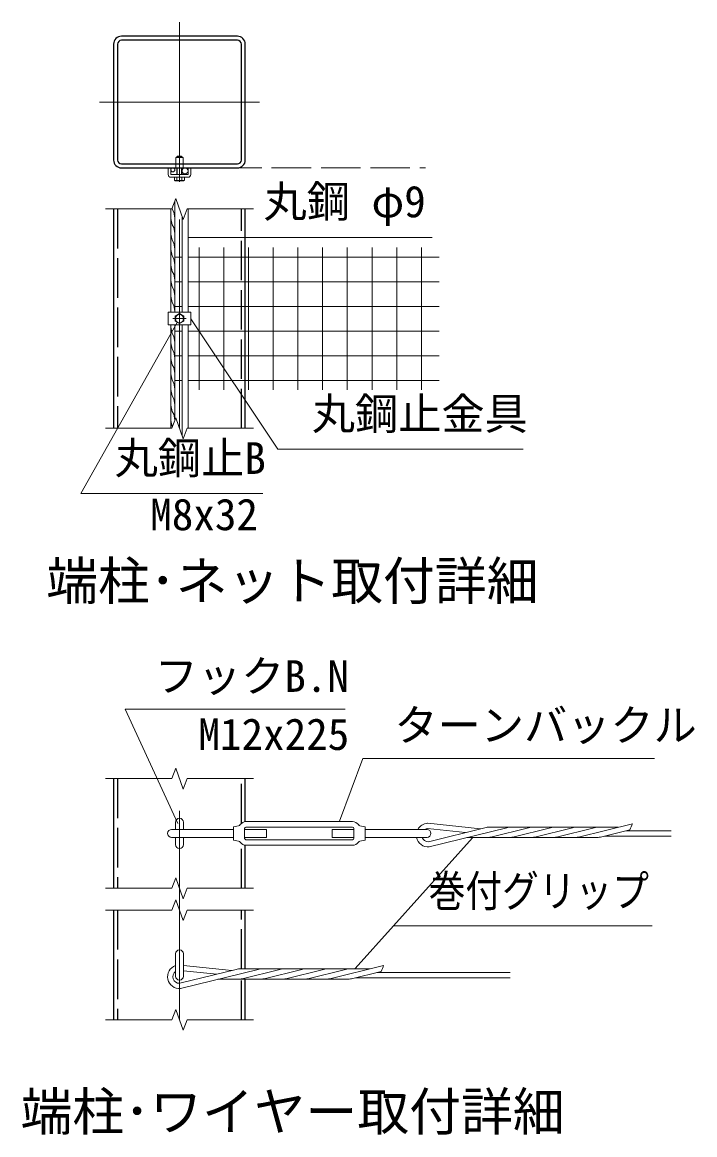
# Model space of a CAD drawing. Units: millimetres, scale not verified. Extents: x -16800 to 16800, y -11880 to 11880.
# Drawn here: x 5366 to 9452, y 1031 to 7794 of the extents above; entities that cross this region are included whole.
import ezdxf
from ezdxf.enums import TextEntityAlignment as Align

# ---------------------------------------------------------------- set-up
doc = ezdxf.new("R2010")
doc.units = ezdxf.units.MM
doc.header["$LTSCALE"] = 40
doc.linetypes.add('DASHED', pattern=[7.5, 6, -1.5])
doc.linetypes.add('USER1', pattern=[50.8, 31.75, -6.35, 6.35, -6.35])
for name, color, linetype, lineweight in [('0-0_D-TTL-TXT', 7, 'Continuous', 13), ('0-1_D-STR1', 1, 'Continuous', 25), ('0-2_D-BMK', 2, 'USER1', 13), ('0-3_D-STR3', 3, 'Continuous', 13), ('0-4_D-STR2', 7, 'Continuous', 13), ('0-5_D-STR-DIM', 7, 'Continuous', 13), ('0-6_D-STR-TXT', 7, 'Continuous', 13)]:
    doc.layers.add(name, color=color, linetype=linetype, lineweight=lineweight)
doc.styles.add('ＭＳ ゴシック', font='')
doc.styles.get('ＭＳ ゴシック').set_extended_font_data('MS Gothic')

msp = doc.modelspace()

# ---------------------------------------------------------------- linework, layer by layer
at = {"layer": '0-1_D-STR1'}
for p, q in [((5921.38, 7660.87), (5921.38, 6956.87)), ((5945.38, 7660.87), (5945.38, 6956.87)), ((6673.38, 7708.87), (5969.38, 7708.87)), ((6673.38, 7684.87), (5969.38, 7684.87)), ((6697.38, 6956.87), (6697.38, 7660.87)), ((6721.38, 6956.87), (6721.38, 7660.87)), ((5969.38, 6932.87), (6673.38, 6932.87)), ((5969.38, 6908.87), (6673.38, 6908.87)), ((5921.38, 6659.41), (5921.38, 5326.08)), ((6721.38, 5326.08), (6721.38, 6659.41)), ((5921.38, 3195.93), (5921.38, 2529.26)), ((6721.38, 2934.4), (6721.38, 3195.93)), ((6721.38, 2529.26), (6721.38, 2790.78)), ((5921.38, 2395.93), (5921.38, 1729.26)), ((6721.38, 2039.78), (6721.38, 2395.93)), ((6721.38, 1729.26), (6721.38, 1975.94))]:
    msp.add_line(p, q, dxfattribs=at)
at = {"layer": '0-1_D-STR1', "linetype": 'DASHED'}
for p, q in [((5945.38, 6659.41), (5945.38, 5326.08)), ((6697.38, 5326.08), (6697.38, 6659.41)), ((5945.38, 3195.93), (5945.38, 2529.26)), ((6697.38, 2923.91), (6697.38, 3195.93)), ((6697.38, 2529.26), (6697.38, 2801.28)), ((5945.38, 2395.93), (5945.38, 1729.26)), ((6697.38, 2039.78), (6697.38, 2395.93)), ((6697.38, 1729.26), (6697.38, 1975.94))]:
    msp.add_line(p, q, dxfattribs=at)
at = {"layer": '0-1_D-STR1'}
for centre, radius, start, end in [((5969.38, 7660.87), 48, 90, 180), ((5969.38, 7660.87), 24, 90, 180), ((6673.38, 7660.87), 48, 0, 90), ((6673.38, 7660.87), 24, 0, 90), ((5969.38, 6956.87), 48, 180, 270), ((5969.38, 6956.87), 24, 180, 270), ((6673.38, 6956.87), 24, 270, 0), ((6673.38, 6956.87), 48, 270, 0)]:
    msp.add_arc(centre, radius, start, end, dxfattribs=at)
at = {"layer": '0-2_D-BMK'}
for p, q in [((6321.38, 7794.37), (6321.38, 6823.37)), ((5835.89, 7308.87), (6806.88, 7308.87)), ((6321.38, 5326.08), (6321.38, 6659.41)), ((6281.38, 5992.74), (6361.38, 5992.74)), ((6321.38, 1729.26), (6321.38, 3195.93))]:
    msp.add_line(p, q, dxfattribs=at)
at = {"layer": '0-3_D-STR3'}
for p, q in [((6298.98, 6908.87), (6299.38, 6971.67)), ((6343.38, 6971.67), (6299.38, 6971.67)), ((6305.38, 6975.27), (6310.18, 6980.07)), ((6305.38, 6975.27), (6337.38, 6975.27)), ((6305.38, 6971.67), (6305.38, 6975.27)), ((6308.38, 6971.67), (6308.38, 6978.27)), ((6310.18, 6980.07), (6332.58, 6980.07)), ((6337.38, 6975.27), (6332.58, 6980.07)), ((6334.38, 6971.67), (6334.38, 6978.27)), ((6337.38, 6971.67), (6337.38, 6975.27)), ((6343.38, 6971.67), (6343.78, 6908.87)), ((6252.58, 6908.87), (6269.38, 6908.87)), ((6252.58, 6868.87), (6252.58, 6908.87)), ((6269.38, 6870.87), (6269.38, 6908.87)), ((6305.38, 6868.87), (6305.38, 6908.87)), ((6308.38, 6868.87), (6308.38, 6908.87)), ((6334.38, 6868.87), (6334.38, 6908.87)), ((6337.38, 6868.87), (6337.38, 6908.87)), ((6373.38, 6870.87), (6373.38, 6908.87)), ((6373.38, 6908.87), (6390.18, 6908.87)), ((6390.18, 6868.87), (6390.18, 6908.87)), ((6269.38, 6852.07), (6373.38, 6852.07)), ((6271.38, 6868.87), (6371.38, 6868.87)), ((6291.36, 6852.07), (6291.36, 6833.65)), ((6291.36, 6852.07), (6351.41, 6852.07)), ((6296.18, 6830.87), (6291.36, 6833.65)), ((6306.37, 6852.07), (6306.37, 6833.65)), ((6336.39, 6852.07), (6336.39, 6833.65)), ((6346.58, 6830.87), (6351.41, 6833.65)), ((6351.41, 6852.07), (6351.41, 6833.65)), ((6296.18, 6830.87), (6346.58, 6830.87)), ((6293.38, 6030.74), (6293.38, 6709.34)), ((6269.38, 6030.74), (6269.38, 6659.41)), ((6373.38, 6030.74), (6373.38, 6659.41)), ((6337.38, 6030.74), (6337.38, 6615.45)), ((6252.58, 6030.74), (6390.18, 6030.74)), ((6252.58, 6030.74), (6252.58, 5954.74)), ((6295.38, 6007.75), (6321.38, 6022.77)), ((6321.38, 6022.77), (6347.38, 6007.75)), ((6390.18, 6030.74), (6390.18, 5954.74)), ((6252.58, 5954.74), (6390.18, 5954.74)), ((6269.38, 5326.08), (6269.38, 5954.74)), ((6293.38, 5376.01), (6293.38, 5954.74)), ((6295.38, 5977.73), (6295.38, 6007.75)), ((6321.38, 5962.72), (6295.38, 5977.73)), ((6347.38, 5977.73), (6321.38, 5962.72)), ((6337.38, 5282.12), (6337.38, 5954.74)), ((6347.38, 6007.75), (6347.38, 5977.73)), ((6373.38, 5326.08), (6373.38, 5954.74)), ((6297.38, 2930.59), (6297.38, 2886.59)), ((6345.38, 2930.59), (6345.38, 2886.59)), ((6649.37, 2902.59), (6680.57, 2909.28)), ((6725.37, 2934.59), (7373.37, 2934.59)), ((7829.68, 2924.1), (8150.99, 2890.75)), ((8745.81, 2840.44), (9073.08, 2921.59)), ((6273.38, 2886.59), (6649.37, 2886.59)), ((6649.37, 2822.59), (6649.37, 2902.59)), ((6717.37, 2832.59), (6717.37, 2892.59)), ((6717.37, 2886.59), (6849.37, 2886.59)), ((6725.37, 2900.59), (7373.37, 2900.59)), ((7249.37, 2838.59), (7249.37, 2886.59)), ((7249.37, 2886.59), (7381.37, 2886.59)), ((7381.37, 2832.59), (7381.37, 2892.59)), ((7449.37, 2886.59), (7825.37, 2886.59)), ((7828.83, 2892.02), (8059.52, 2868.07)), ((7834.42, 2812.26), (8177.08, 2897.22)), ((7839.38, 2780.52), (8310.03, 2897.22)), ((8989.05, 2900.75), (8205.96, 2900.75)), ((8213.97, 2840.44), (8442.99, 2897.22)), ((8346.93, 2840.44), (8575.95, 2897.22)), ((8479.89, 2840.44), (8708.91, 2897.22)), ((8612.85, 2840.44), (8841.87, 2897.22)), ((8878.77, 2840.44), (9057.49, 2884.75)), ((8903.61, 2846.59), (9308.05, 2846.59)), ((9032.66, 2878.59), (9308.05, 2878.59)), ((6273.38, 2838.59), (6649.37, 2838.59)), ((6297.38, 2838.59), (6297.38, 2794.59)), ((6345.38, 2838.59), (6345.38, 2794.59)), ((6649.37, 2822.59), (6680.57, 2815.91)), ((6725.37, 2824.59), (7373.37, 2824.59)), ((6725.37, 2790.59), (7373.37, 2790.59)), ((7249.37, 2838.59), (7381.37, 2838.59)), ((7449.37, 2822.59), (7418.17, 2815.91)), ((7449.37, 2838.59), (7825.37, 2838.59)), ((8853.64, 2836.91), (8066.79, 2836.91)), ((6297.38, 2130.59), (6297.38, 1994.59)), ((6345.38, 2130.59), (6345.38, 1994.59)), ((6322.91, 1951.29), (6665.57, 2036.26)), ((6327.88, 1919.55), (6798.53, 2036.26)), ((6345.38, 2060.31), (6639.48, 2029.79)), ((7477.54, 2039.78), (6694.45, 2039.78)), ((6702.46, 1979.47), (6931.49, 2036.26)), ((6835.42, 1979.47), (7064.45, 2036.26)), ((6968.38, 1979.47), (7197.41, 2036.26)), ((7101.34, 1979.47), (7330.37, 2036.26)), ((7234.3, 1979.47), (7561.57, 2060.62)), ((6345.38, 2028.14), (6548.01, 2007.11)), ((7342.13, 1975.94), (6555.28, 1975.94)), ((7367.26, 1979.47), (7545.98, 2023.79)), ((7392.1, 1985.62), (8329.88, 1985.62)), ((7521.15, 2017.62), (8329.88, 2017.62))]:
    msp.add_line(p, q, dxfattribs=at)
for points in [[(6276.21, 6662.16), (6277.01, 6658.17), (6287.09, 6640.51), (6293.38, 6604.07)], [(6269.38, 6601.55), (6277.01, 6563.6), (6287.09, 6545.94), (6293.38, 6509.5)], [(6269.38, 6506.97), (6277.01, 6469.03), (6287.09, 6451.37), (6293.38, 6414.93)], [(6269.38, 6412.4), (6277.01, 6374.46), (6287.09, 6356.79), (6293.38, 6320.36)], [(6269.38, 6317.83), (6277.01, 6279.89), (6287.09, 6262.22), (6293.38, 6225.79)], [(6269.38, 6223.26), (6277.01, 6185.31), (6287.09, 6167.65), (6293.38, 6131.21)], [(6269.38, 6128.69), (6277.01, 6090.74), (6287.09, 6073.08), (6293.38, 6036.64)], [(6269.38, 5939.54), (6277.01, 5901.6), (6287.09, 5883.94), (6293.38, 5847.5)], [(6269.38, 5844.97), (6277.01, 5807.03), (6287.09, 5789.36), (6293.38, 5752.93)], [(6269.38, 5750.4), (6277.01, 5712.46), (6287.09, 5694.79), (6293.38, 5658.36)], [(6269.38, 5655.83), (6277.01, 5617.88), (6287.09, 5600.22), (6293.38, 5563.78)], [(6269.38, 5561.26), (6277.01, 5523.31), (6287.09, 5505.65), (6293.38, 5469.21)], [(6269.38, 5466.69), (6277.01, 5428.74), (6287.09, 5411.08), (6293.38, 5374.64)], [(6269.38, 5372.11), (6277.01, 5334.17), (6277.71, 5332.94)], [(7449.37, 2822.59), (7449.37, 2902.59), (7418.17, 2909.28)], [(6717.37, 2838.59), (6849.37, 2838.59), (6849.37, 2886.59)]]:
    msp.add_lwpolyline(points, dxfattribs=at)
for centre, radius in [((6281.38, 6896.87), 12), ((6355.38, 6890.87), 18), ((6321.38, 5992.74), 25)]:
    msp.add_circle(centre, radius, dxfattribs=at)
for centre, radius, start, end in [((6269.38, 6868.87), 16.8, 180, 270), ((6271.38, 6870.87), 2, 180, 270), ((6271.38, 6870.87), 2, 180, 270), ((6298.87, 6844.62), 13.29, 235.61585, 304.38415), ((6321.38, 6881.01), 49.68, 252.4121, 287.5879), ((6343.9, 6844.62), 13.29, 235.61585, 304.38415), ((6371.38, 6870.87), 2, 270, 0), ((6373.38, 6868.87), 16.8, 270, 0), ((6321.38, 2930.59), 24, 0, 180), ((6677.22, 2924.93), 16, 282.09925, 326.11888), ((6725.37, 2892.59), 42, 90, 146.11888), ((7373.37, 2892.59), 42, 33.88112, 90), ((7421.52, 2924.93), 16, 213.88112, 257.90075), ((7832.89, 2852.23), 72, 92.82496, 151.48944), ((8804.02, 3013.78), 284.43, 333.02173, 341.08588), ((6273.38, 2862.59), 24, 90, 270), ((6725.37, 2892.59), 8, 90, 180), ((7373.37, 2892.59), 8, 0, 90), ((7832.89, 2852.23), 40, 95.82544, 120.77566), ((7825.37, 2862.59), 24, 270, 90), ((8205.96, 2780.75), 120, 90, 103.92636), ((8338.92, 2780.75), 120, 90, 103.92636), ((8471.88, 2780.75), 120, 90, 103.92636), ((8604.83, 2780.75), 120, 90, 103.92636), ((8737.79, 2780.75), 120, 90, 103.92636), ((8870.75, 2780.75), 120, 90, 103.92636), ((6321.38, 2794.59), 24, 180, 0), ((6677.22, 2800.26), 16, 33.88112, 77.90075), ((6725.37, 2832.59), 42, 213.88112, 270), ((6725.37, 2832.59), 8, 180, 270), ((7373.37, 2832.59), 8, 270, 0), ((7373.37, 2832.59), 42, 270, 326.11888), ((7421.52, 2800.26), 16, 102.09925, 146.11888), ((7832.89, 2852.23), 72, 191.63319, 275.17572), ((7832.89, 2852.23), 40, 199.92759, 272.18972), ((8185.09, 2956.91), 120, 270, 283.92645), ((8318.05, 2956.91), 120, 270, 283.92645), ((8451.01, 2956.91), 120, 270, 283.92645), ((8583.97, 2956.91), 120, 270, 283.92645), ((8716.93, 2956.91), 120, 270, 283.92645), ((8849.89, 2956.91), 120, 270, 283.92645), ((6321.38, 2130.59), 24, 0, 180), ((6321.38, 1991.26), 72, 109.47138, 275.17572), ((6694.45, 1919.78), 120, 90, 103.92636), ((6827.41, 1919.78), 120, 90, 103.92636), ((6960.37, 1919.78), 120, 90, 103.92636), ((7093.33, 1919.78), 120, 90, 103.92636), ((7226.29, 1919.78), 120, 90, 103.92636), ((7359.25, 1919.78), 120, 90, 103.92636), ((7292.51, 2152.81), 284.43, 333.02173, 341.08588), ((6321.38, 1991.26), 40, 126.87024, 272.18972), ((6321.38, 1994.59), 24, 180, 0), ((6673.58, 2095.94), 120, 270, 283.92645), ((6806.54, 2095.94), 120, 270, 283.92645), ((6939.5, 2095.94), 120, 270, 283.92645), ((7072.46, 2095.94), 120, 270, 283.92645), ((7205.42, 2095.94), 120, 270, 283.92645), ((7338.38, 2095.94), 120, 270, 283.92645)]:
    msp.add_arc(centre, radius, start, end, dxfattribs=at)
at = {"layer": '0-4_D-STR2', "linetype": 'DASHED'}
msp.add_line((6281.38, 6908.87), (7815.44, 6908.87), dxfattribs=at)
at = {"layer": '0-4_D-STR2'}
for p, q in [((6293.38, 6365.76), (6337.38, 6365.76)), ((6373.38, 6365.76), (7898.59, 6365.76)), ((6441.21, 5560.08), (6441.21, 6425.41)), ((6591.21, 5560.08), (6591.21, 6425.41)), ((6741.21, 5560.08), (6741.21, 6425.41)), ((6891.21, 5560.08), (6891.21, 6425.41)), ((7041.21, 5560.08), (7041.21, 6425.41)), ((7191.21, 5560.08), (7191.21, 6425.41)), ((7341.21, 5560.08), (7341.21, 6425.41)), ((7491.21, 5560.08), (7491.21, 6425.41)), ((7641.21, 5560.08), (7641.21, 6425.41)), ((7791.21, 5560.08), (7791.21, 6425.41)), ((6293.38, 6215.76), (6337.38, 6215.76)), ((6373.38, 6215.76), (7898.59, 6215.76)), ((6293.38, 6065.76), (6337.38, 6065.76)), ((6373.38, 6065.76), (7898.59, 6065.76)), ((6293.38, 5915.76), (6337.38, 5915.76)), ((6373.38, 5915.76), (7898.59, 5915.76)), ((6293.38, 5765.76), (6337.38, 5765.76)), ((6373.38, 5765.76), (7898.59, 5765.76)), ((6293.38, 5615.76), (6337.38, 5615.76)), ((6373.38, 5615.76), (7898.59, 5615.76))]:
    msp.add_line(p, q, dxfattribs=at)
at = {"layer": '0-5_D-STR-DIM'}
for p, q in [((6298.3, 6722.84), (6275.21, 6659.41)), ((6344.47, 6595.98), (6298.3, 6722.84)), ((5871.38, 6659.41), (6275.21, 6659.41)), ((6367.56, 6659.41), (6344.47, 6595.98)), ((6367.56, 6659.41), (6771.38, 6659.41)), ((6298.3, 5389.51), (6275.21, 5326.08)), ((6344.47, 5262.65), (6298.3, 5389.51)), ((5871.38, 5326.08), (6275.21, 5326.08)), ((6367.56, 5326.08), (6344.47, 5262.65)), ((6367.56, 5326.08), (6771.38, 5326.08)), ((6298.3, 3259.36), (6275.21, 3195.93)), ((6344.47, 3132.5), (6298.3, 3259.36)), ((5871.38, 3195.93), (6275.21, 3195.93)), ((6367.56, 3195.93), (6344.47, 3132.5)), ((6367.56, 3195.93), (6771.38, 3195.93)), ((6298.3, 2592.69), (6275.21, 2529.26)), ((6344.47, 2465.83), (6298.3, 2592.69)), ((5871.38, 2529.26), (6275.21, 2529.26)), ((6367.56, 2529.26), (6344.47, 2465.83)), ((6367.56, 2529.26), (6771.38, 2529.26)), ((6298.3, 2459.36), (6275.21, 2395.93)), ((6344.47, 2332.5), (6298.3, 2459.36)), ((5871.38, 2395.93), (6275.21, 2395.93)), ((6367.56, 2395.93), (6344.47, 2332.5)), ((6367.56, 2395.93), (6771.38, 2395.93)), ((6298.3, 1792.69), (6275.21, 1729.26)), ((6344.47, 1665.83), (6298.3, 1792.69)), ((5871.38, 1729.26), (6275.21, 1729.26)), ((6367.56, 1729.26), (6344.47, 1665.83)), ((6367.56, 1729.26), (6771.38, 1729.26))]:
    msp.add_line(p, q, dxfattribs=at)
at = {"layer": '0-6_D-STR-TXT'}
for p, q in [((7856.62, 6486.14), (6375.38, 6486.14)), ((7622.54, 2301.17), (7389.06, 2041.27))]:
    msp.add_line(p, q, dxfattribs=at)
for points in [[(6828.63, 4930.22), (5721.38, 4930.22), (6307.4, 5968.49)], [(8409.73, 5199.17), (6918.72, 5199.17), (6391.29, 5991.08)], [(7327.43, 3617.83), (5990.74, 3617.83), (6311.7, 2923.17)], [(9208.26, 3317.27), (7435.02, 3317.27), (7294.2, 2936.47)], [(9193.75, 2301.17), (7622.54, 2301.17), (8102.5, 2835.42)]]:
    msp.add_lwpolyline(points, dxfattribs=at)

# ---------------------------------------------------------------- texts
at = {"layer": '0-0_D-TTL-TXT', "style": 'ＭＳ ゴシック'}
for s, p in [('端柱･ネット取付詳細', (5511.81, 4213.59)), ('端柱･ワイヤー取付詳細', (5355.88, 987.21))]:
    msp.add_text(s, height=230.8, dxfattribs=at).set_placement(p, align=Align.BOTTOM_LEFT)
at = {"layer": '0-6_D-STR-TXT', "style": 'ＭＳ ゴシック'}
for s, p in [('丸鋼 φ9', (6832.25, 6550.69)), ('丸鋼止金具', (7125.46, 5260.18)), ('丸鋼止B', (5928.12, 4990.71)), ('M8x32', (6143.95, 4648.45)), ('フックB.N', (6171.08, 3665.63)), ('ターンバックル', (7627.55, 3367.11)), ('M12x225', (6436.69, 3312.2))]:
    msp.add_text(s, height=192.4, dxfattribs=at).set_placement(p, align=Align.BOTTOM_LEFT)
at = {"layer": '0-6_D-STR-TXT', "style": 'ＭＳ ゴシック', "width": 0.85}
msp.add_text('巻付グリップ', height=192.4, dxfattribs=at).set_placement((7835.37, 2359.12), align=Align.BOTTOM_LEFT)

doc.saveas('drawing.dxf')
